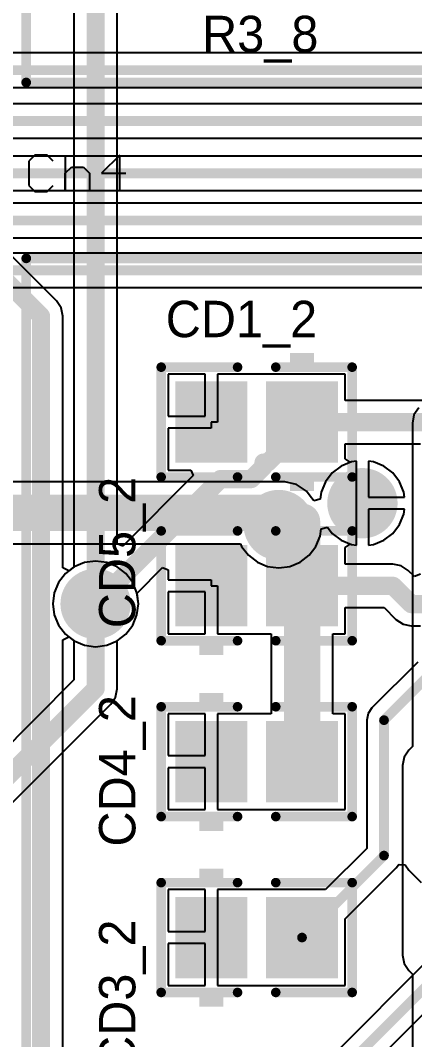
# Model space of a CAD drawing. Header units: millimetres. Extents: x 0.67 to 7.75, y 0.64 to 6.06.
# Drawn here: x 3.023 to 3.348, y 1.931 to 2.771 of the extents above; entities that cross this region are included whole.
import ezdxf

# ---------------------------------------------------------------- set-up
doc = ezdxf.new("R2010")
doc.units = ezdxf.units.MM
doc.header["$MEASUREMENT"] = 0
for name, color, linetype in [('BottomLayer', 5, 'Continuous'), ('BottomSolder', 6, 'Continuous'), ('MultiLayer', 9, 'Continuous'), ('TopLayer', 1, 'Continuous'), ('TopOverlay', 2, 'Continuous'), ('TopPaste', 8, 'Continuous'), ('TopSolder', 216, 'Continuous'), ('ViaHoleLayer', 16, 'Continuous')]:
    doc.layers.add(name, color=color, linetype=linetype)

# ---------------------------------------------------------------- blocks, each defined once
blk = doc.blocks.new('CC2012_0805_82')
at = {"layer": 'TopLayer'}
for points in [[(-0.06299, -0.02953), (-0.01181, -0.02953), (-0.06299, 0.02953), (-0.01181, 0.02953)], [(0.01181, -0.02953), (0.06299, -0.02953), (0.01181, 0.02953), (0.06299, 0.02953)]]:
    blk.add_solid(points, dxfattribs=at)
at = {"layer": 'TopOverlay', "const_width": 0.00787}
for points in [[(-0.07874, -0.04528), (-0.07874, 0.04528)], [(-0.07874, 0.04528), (-0.01575, 0.04528)], [(0.01575, 0.04528), (0.07874, 0.04528)], [(0.07874, -0.04528), (0.07874, 0.04528)], [(-0.07874, -0.04528), (-0.01575, -0.04528)], [(0.01575, -0.04528), (0.07874, -0.04528)]]:
    blk.add_lwpolyline(points, dxfattribs=at)
at = {"layer": 'TopOverlay', "const_width": 0.00394}
for points in [[(-0.08071, 0.04528, 1), (-0.07677, 0.04528, 1)], [(-0.08071, 0.04528, 1), (-0.07677, 0.04528, 1)], [(-0.01772, 0.04528, 1), (-0.01378, 0.04528, 1)], [(0.01378, 0.04528, 1), (0.01772, 0.04528, 1)], [(0.07677, 0.04528, 1), (0.08071, 0.04528, 1)], [(0.07677, 0.04528, 1), (0.08071, 0.04528, 1)], [(-0.08071, -0.04528, 1), (-0.07677, -0.04528, 1)], [(-0.08071, -0.04528, 1), (-0.07677, -0.04528, 1)], [(-0.01772, -0.04528, 1), (-0.01378, -0.04528, 1)], [(0.01378, -0.04528, 1), (0.01772, -0.04528, 1)], [(0.07677, -0.04528, 1), (0.08071, -0.04528, 1)], [(0.07677, -0.04528, 1), (0.08071, -0.04528, 1)]]:
    blk.add_lwpolyline(points, format="xyb", close=True, dxfattribs=at)
at = {"layer": 'TopOverlay'}
for points in [[(-0.04726, 0.04882), (-0.02757, 0.04882), (-0.04726, 0.05669), (-0.02757, 0.05669)], [(-0.04724, -0.05707), (-0.02756, -0.05707), (-0.04724, -0.0492), (-0.02756, -0.0492)]]:
    blk.add_solid(points, dxfattribs=at)
at = {"layer": 'TopPaste'}
for points in [[(-0.06299, -0.02953), (-0.01181, -0.02953), (-0.06299, 0.02953), (-0.01181, 0.02953)], [(0.01181, -0.02953), (0.06299, -0.02953), (0.01181, 0.02953), (0.06299, 0.02953)]]:
    blk.add_solid(points, dxfattribs=at)
at = {"layer": 'TopSolder'}
for points in [[(-0.06699, -0.03353), (-0.00781, -0.03353), (-0.06699, 0.03353), (-0.00781, 0.03353)], [(0.00781, -0.03353), (0.06699, -0.03353), (0.00781, 0.03353), (0.06699, 0.03353)]]:
    blk.add_solid(points, dxfattribs=at)
blk = doc.blocks.new('CC2012_0805_83')
at = {"layer": 'TopLayer'}
for points in [[(-0.06299, -0.02953), (-0.01181, -0.02953), (-0.06299, 0.02953), (-0.01181, 0.02953)], [(0.01181, -0.02953), (0.06299, -0.02953), (0.01181, 0.02953), (0.06299, 0.02953)]]:
    blk.add_solid(points, dxfattribs=at)
at = {"layer": 'TopOverlay', "const_width": 0.00787}
for points in [[(-0.07874, -0.04528), (-0.07874, 0.04528)], [(-0.07874, 0.04528), (-0.01575, 0.04528)], [(0.01575, 0.04528), (0.07874, 0.04528)], [(0.07874, -0.04528), (0.07874, 0.04528)], [(-0.07874, -0.04528), (-0.01575, -0.04528)], [(0.01575, -0.04528), (0.07874, -0.04528)]]:
    blk.add_lwpolyline(points, dxfattribs=at)
at = {"layer": 'TopOverlay', "const_width": 0.00394}
for points in [[(-0.08071, 0.04528, 1), (-0.07677, 0.04528, 1)], [(-0.08071, 0.04528, 1), (-0.07677, 0.04528, 1)], [(-0.01772, 0.04528, 1), (-0.01378, 0.04528, 1)], [(0.01378, 0.04528, 1), (0.01772, 0.04528, 1)], [(0.07677, 0.04528, 1), (0.08071, 0.04528, 1)], [(0.07677, 0.04528, 1), (0.08071, 0.04528, 1)], [(-0.08071, -0.04528, 1), (-0.07677, -0.04528, 1)], [(-0.08071, -0.04528, 1), (-0.07677, -0.04528, 1)], [(-0.01772, -0.04528, 1), (-0.01378, -0.04528, 1)], [(0.01378, -0.04528, 1), (0.01772, -0.04528, 1)], [(0.07677, -0.04528, 1), (0.08071, -0.04528, 1)], [(0.07677, -0.04528, 1), (0.08071, -0.04528, 1)]]:
    blk.add_lwpolyline(points, format="xyb", close=True, dxfattribs=at)
at = {"layer": 'TopOverlay'}
for points in [[(-0.04724, 0.04882), (-0.02756, 0.04882), (-0.04724, 0.05669), (-0.02756, 0.05669)], [(-0.04725, -0.05709), (-0.02756, -0.05709), (-0.04725, -0.04921), (-0.02756, -0.04921)]]:
    blk.add_solid(points, dxfattribs=at)
at = {"layer": 'TopPaste'}
for points in [[(-0.06299, -0.02953), (-0.01181, -0.02953), (-0.06299, 0.02953), (-0.01181, 0.02953)], [(0.01181, -0.02953), (0.06299, -0.02953), (0.01181, 0.02953), (0.06299, 0.02953)]]:
    blk.add_solid(points, dxfattribs=at)
at = {"layer": 'TopSolder'}
for points in [[(-0.06699, -0.03353), (-0.00781, -0.03353), (-0.06699, 0.03353), (-0.00781, 0.03353)], [(0.00781, -0.03353), (0.06699, -0.03353), (0.00781, 0.03353), (0.06699, 0.03353)]]:
    blk.add_solid(points, dxfattribs=at)
blk = doc.blocks.new('CC2012_0805_84')
at = {"layer": 'TopLayer'}
for points in [[(-0.06299, -0.02953), (-0.01181, -0.02953), (-0.06299, 0.02953), (-0.01181, 0.02953)], [(0.01181, -0.02953), (0.06299, -0.02953), (0.01181, 0.02953), (0.06299, 0.02953)]]:
    blk.add_solid(points, dxfattribs=at)
at = {"layer": 'TopOverlay', "const_width": 0.00787}
for points in [[(-0.07874, -0.04528), (-0.07874, 0.04528)], [(-0.07874, 0.04528), (-0.01575, 0.04528)], [(0.01575, 0.04528), (0.07874, 0.04528)], [(0.07874, -0.04528), (0.07874, 0.04528)], [(-0.07874, -0.04528), (-0.01575, -0.04528)], [(0.01575, -0.04528), (0.07874, -0.04528)]]:
    blk.add_lwpolyline(points, dxfattribs=at)
at = {"layer": 'TopOverlay', "const_width": 0.00394}
for points in [[(-0.08071, 0.04528, 1), (-0.07677, 0.04528, 1)], [(-0.08071, 0.04528, 1), (-0.07677, 0.04528, 1)], [(-0.01772, 0.04528, 1), (-0.01378, 0.04528, 1)], [(0.01378, 0.04528, 1), (0.01772, 0.04528, 1)], [(0.07677, 0.04528, 1), (0.08071, 0.04528, 1)], [(0.07677, 0.04528, 1), (0.08071, 0.04528, 1)], [(-0.08071, -0.04528, 1), (-0.07677, -0.04528, 1)], [(-0.08071, -0.04528, 1), (-0.07677, -0.04528, 1)], [(-0.01772, -0.04528, 1), (-0.01378, -0.04528, 1)], [(0.01378, -0.04528, 1), (0.01772, -0.04528, 1)], [(0.07677, -0.04528, 1), (0.08071, -0.04528, 1)], [(0.07677, -0.04528, 1), (0.08071, -0.04528, 1)]]:
    blk.add_lwpolyline(points, format="xyb", close=True, dxfattribs=at)
at = {"layer": 'TopOverlay'}
for points in [[(-0.04724, 0.04882), (-0.02756, 0.04882), (-0.04724, 0.05669), (-0.02756, 0.05669)], [(-0.04724, -0.05709), (-0.02756, -0.05709), (-0.04724, -0.04921), (-0.02756, -0.04921)]]:
    blk.add_solid(points, dxfattribs=at)
at = {"layer": 'TopPaste'}
for points in [[(-0.06299, -0.02953), (-0.01181, -0.02953), (-0.06299, 0.02953), (-0.01181, 0.02953)], [(0.01181, -0.02953), (0.06299, -0.02953), (0.01181, 0.02953), (0.06299, 0.02953)]]:
    blk.add_solid(points, dxfattribs=at)
at = {"layer": 'TopSolder'}
for points in [[(-0.06699, -0.03353), (-0.00781, -0.03353), (-0.06699, 0.03353), (-0.00781, 0.03353)], [(0.00781, -0.03353), (0.06699, -0.03353), (0.00781, 0.03353), (0.06699, 0.03353)]]:
    blk.add_solid(points, dxfattribs=at)
blk = doc.blocks.new('CC2012_0805_86')
at = {"layer": 'TopLayer'}
for points in [[(-0.06299, -0.02953), (-0.01181, -0.02953), (-0.06299, 0.02953), (-0.01181, 0.02953)], [(0.01181, -0.02953), (0.06299, -0.02953), (0.01181, 0.02953), (0.06299, 0.02953)]]:
    blk.add_solid(points, dxfattribs=at)
at = {"layer": 'TopOverlay', "const_width": 0.00787}
for points in [[(-0.07874, 0.04528), (-0.07874, -0.04528)], [(-0.01575, 0.04528), (-0.07874, 0.04528)], [(0.07874, 0.04528), (0.01575, 0.04528)], [(0.07874, 0.04528), (0.07874, -0.04528)], [(-0.01575, -0.04528), (-0.07874, -0.04528)], [(0.07874, -0.04528), (0.01575, -0.04528)]]:
    blk.add_lwpolyline(points, dxfattribs=at)
at = {"layer": 'TopOverlay', "const_width": 0.00394}
for points in [[(-0.08071, 0.04528, 1), (-0.07677, 0.04528, 1)], [(-0.08071, 0.04528, 1), (-0.07677, 0.04528, 1)], [(-0.01772, 0.04528, 1), (-0.01378, 0.04528, 1)], [(0.01378, 0.04528, 1), (0.01772, 0.04528, 1)], [(0.07677, 0.04528, 1), (0.08071, 0.04528, 1)], [(0.07677, 0.04528, 1), (0.08071, 0.04528, 1)], [(-0.08071, -0.04528, 1), (-0.07677, -0.04528, 1)], [(-0.08071, -0.04528, 1), (-0.07677, -0.04528, 1)], [(-0.01772, -0.04528, 1), (-0.01378, -0.04528, 1)], [(0.01378, -0.04528, 1), (0.01772, -0.04528, 1)], [(0.07677, -0.04528, 1), (0.08071, -0.04528, 1)], [(0.07677, -0.04528, 1), (0.08071, -0.04528, 1)]]:
    blk.add_lwpolyline(points, format="xyb", close=True, dxfattribs=at)
at = {"layer": 'TopOverlay'}
for points in [[(-0.04726, 0.04882), (-0.02757, 0.04882), (-0.04726, 0.05669), (-0.02757, 0.05669)], [(-0.04725, -0.05707), (-0.02756, -0.05707), (-0.04725, -0.0492), (-0.02756, -0.0492)]]:
    blk.add_solid(points, dxfattribs=at)
at = {"layer": 'TopPaste'}
for points in [[(-0.06299, -0.02953), (-0.01181, -0.02953), (-0.06299, 0.02953), (-0.01181, 0.02953)], [(0.01181, -0.02953), (0.06299, -0.02953), (0.01181, 0.02953), (0.06299, 0.02953)]]:
    blk.add_solid(points, dxfattribs=at)
at = {"layer": 'TopSolder'}
for points in [[(-0.06699, -0.03353), (-0.00781, -0.03353), (-0.06699, 0.03353), (-0.00781, 0.03353)], [(0.00781, -0.03353), (0.06699, -0.03353), (0.00781, 0.03353), (0.06699, 0.03353)]]:
    blk.add_solid(points, dxfattribs=at)

msp = doc.modelspace()

# ---------------------------------------------------------------- linework, layer by layer
at = {"layer": 'BottomLayer'}
for p, q in [((3.89921, 2.74427), (2.33197, 2.74427)), ((2.33197, 2.71573), (3.78486, 2.71573)), ((3.78209, 2.70241), (2.32925, 2.70241)), ((2.2782, 2.67386), (3.70143, 2.67386)), ((3.63939, 2.65927), (2.27266, 2.65927)), ((2.22073, 2.63073), (3.62513, 2.63073)), ((3.62403, 2.62036), (2.21921, 2.62036)), ((2.16742, 2.59182), (3.52516, 2.59182)), ((3.52303, 2.57927), (2.16568, 2.57927)), ((2.10656, 2.55073), (3.42093, 2.55073)), ((3.34752, 2.44583), (3.34616, 2.439)), ((3.35138, 2.45162), (3.34752, 2.44583)), ((3.34616, 2.439), (3.34616, 2.17229)), ((3.28735, 2.40357), (3.28004, 2.39796)), ((3.29586, 2.4071), (3.28735, 2.40357)), ((3.3, 2.40764), (3.29586, 2.4071)), ((3.3, 2.373), (3.3, 2.40764)), ((3.31414, 2.4071), (3.31, 2.40764)), ((3.31, 2.40764), (3.31, 2.378)), ((3.32265, 2.40357), (3.31414, 2.4071)), ((3.32996, 2.39796), (3.32265, 2.40357)), ((3.28004, 2.39796), (3.27443, 2.39065)), ((3.33557, 2.39065), (3.32996, 2.39796)), ((3.241, 2.39049), (2.10927, 2.39049)), ((3.25075, 2.38855), (3.241, 2.39049)), ((3.25902, 2.38302), (3.25075, 2.38855)), ((3.27443, 2.39065), (3.2709, 2.38214)), ((3.3391, 2.38214), (3.33557, 2.39065)), ((3.26179, 2.37888), (3.25902, 2.38302)), ((3.2649, 2.37484), (3.26179, 2.37888)), ((3.2709, 2.38214), (3.27012, 2.37624)), ((3.33964, 2.378), (3.3391, 2.38214)), ((3.27012, 2.37624), (3.2649, 2.37484)), ((3.3, 2.33836), (3.3, 2.373)), ((3.31, 2.378), (3.33964, 2.378)), ((3.33964, 2.368), (3.31, 2.368)), ((3.31, 2.368), (3.31, 2.33836)), ((3.33557, 2.35535), (3.3391, 2.36386)), ((3.3391, 2.36386), (3.33964, 2.368)), ((3.27088, 2.35176), (3.2761, 2.35316)), ((3.2761, 2.35316), (3.28004, 2.34804)), ((3.32996, 2.34804), (3.33557, 2.35535)), ((3.26657, 2.33735), (3.2701, 2.34586)), ((3.2701, 2.34586), (3.27088, 2.35176)), ((3.28004, 2.34804), (3.28735, 2.34243)), ((3.32265, 2.34243), (3.32996, 2.34804)), ((2.10927, 2.33951), (3.20453, 2.33951)), ((3.20453, 2.33951), (3.20543, 2.33735)), ((3.20543, 2.33735), (3.21104, 2.33004)), ((3.26096, 2.33004), (3.26657, 2.33735)), ((3.28735, 2.34243), (3.29586, 2.3389)), ((3.29586, 2.3389), (3.3, 2.33836)), ((3.31, 2.33836), (3.31414, 2.3389)), ((3.31414, 2.3389), (3.32265, 2.34243)), ((3.21104, 2.33004), (3.21835, 2.32443)), ((3.25365, 2.32443), (3.26096, 2.33004)), ((3.06735, 2.32057), (3.06004, 2.31496)), ((3.07586, 2.3241), (3.06735, 2.32057)), ((3.085, 2.3253), (3.07586, 2.3241)), ((3.09414, 2.3241), (3.085, 2.3253)), ((3.10265, 2.32057), (3.09414, 2.3241)), ((3.10996, 2.31496), (3.10265, 2.32057)), ((3.21835, 2.32443), (3.22686, 2.3209)), ((3.22686, 2.3209), (3.236, 2.3197)), ((3.236, 2.3197), (3.24514, 2.3209)), ((3.24514, 2.3209), (3.25365, 2.32443)), ((3.06004, 2.31496), (3.05443, 2.30765)), ((3.11557, 2.30765), (3.10996, 2.31496)), ((3.05443, 2.30765), (3.0509, 2.29914)), ((3.1191, 2.29914), (3.11557, 2.30765)), ((3.0509, 2.29914), (3.0497, 2.29)), ((3.1203, 2.29), (3.1191, 2.29914)), ((3.0497, 2.29), (3.0509, 2.28086)), ((3.1191, 2.28086), (3.1203, 2.29)), ((3.0509, 2.28086), (3.05443, 2.27235)), ((3.11557, 2.27235), (3.1191, 2.28086)), ((3.05443, 2.27235), (3.06004, 2.26504)), ((3.10996, 2.26504), (3.11557, 2.27235)), ((3.06004, 2.26504), (3.06716, 2.25957)), ((3.10284, 2.25957), (3.10996, 2.26504)), ((3.06716, 2.25957), (3.06716, 2.22739)), ((3.10284, 2.22), (3.10284, 2.25957)), ((3.06716, 2.22739), (2.94248, 2.10271)), ((3.10148, 2.21317), (3.10284, 2.22)), ((3.09762, 2.20738), (3.10148, 2.21317)), ((2.96471, 2.07448), (3.09762, 2.20738)), ((3.09762, 2.20738), (3.09762, 2.20738)), ((3.34315, 2.16928), (3.33928, 2.16349)), ((3.34616, 2.17229), (3.34315, 2.16928)), ((3.33928, 2.16349), (3.33792, 2.15666)), ((3.33792, 2.15666), (3.33792, 2.00041)), ((3.33792, 2.00041), (3.33928, 1.99358)), ((3.33928, 1.99358), (3.34315, 1.98779)), ((3.34315, 1.98779), (3.34616, 1.98478)), ((3.34616, 1.98478), (3.34616, 1.8561))]:
    msp.add_line(p, q, dxfattribs=at)
for points, const_width in [([(2.3, 2.73), (3.92714, 2.73)], 0.008), ([(1.02186, 2.68814), (6.45186, 2.68814)], 0.008), ([(1.03954, 2.645), (3.63976, 2.645)], 0.008), ([(1.03109, 2.60609), (6.24391, 2.60609)], 0.008), ([(1.025, 2.565), (3.555, 2.565)], 0.008), ([(2.085, 2.365), (3.241, 2.365)], 0.03), ([(3.241, 2.357), (3.241, 2.365)], 0.03), ([(3.229, 2.363), (3.238, 2.354)], 0.03), ([(3.236, 2.355), (3.236, 2.356)], 0.03), ([(3.238, 2.354), (3.241, 2.357)], 0.03), ([(3.085, 2.22), (3.085, 2.29)], 0.015), ([(2.935, 2.07), (3.085, 2.22)], 0.015)]:
    msp.add_lwpolyline(points, dxfattribs=dict(at, const_width=const_width))
for points, const_width in [([(3.2925, 2.373, 1), (3.3175, 2.373, 1)], 0.025), ([(3.2235, 2.355, 1), (3.2485, 2.355, 1)], 0.025), ([(3.2335, 2.365, 1), (3.2485, 2.365, 1)], 0.015), ([(3.2335, 2.365, 1), (3.2485, 2.365, 1)], 0.015), ([(3.2215, 2.363, 1), (3.2365, 2.363, 1)], 0.015), ([(3.2285, 2.356, 1), (3.2435, 2.356, 1)], 0.015), ([(3.2285, 2.355, 1), (3.2435, 2.355, 1)], 0.015), ([(3.2335, 2.357, 1), (3.2485, 2.357, 1)], 0.015), ([(3.2335, 2.357, 1), (3.2485, 2.357, 1)], 0.015), ([(3.2305, 2.354, 1), (3.2455, 2.354, 1)], 0.015), ([(3.2305, 2.354, 1), (3.2455, 2.354, 1)], 0.015), ([(3.0725, 2.29, 1), (3.0975, 2.29, 1)], 0.025), ([(3.08125, 2.29, 1), (3.08875, 2.29, 1)], 0.0075), ([(3.08125, 2.22, 1), (3.08875, 2.22, 1)], 0.0075), ([(3.08125, 2.22, 1), (3.08875, 2.22, 1)], 0.0075)]:
    msp.add_lwpolyline(points, format="xyb", close=True, dxfattribs=dict(at, const_width=const_width))
at = {"layer": 'BottomSolder', "const_width": 0.029}
for points in [[(3.2905, 2.373, 1), (3.3195, 2.373, 1)], [(3.2215, 2.355, 1), (3.2505, 2.355, 1)], [(3.0705, 2.29, 1), (3.0995, 2.29, 1)]]:
    msp.add_lwpolyline(points, format="xyb", close=True, dxfattribs=at)
at = {"layer": 'MultiLayer', "const_width": 0.025}
for points in [[(3.2925, 2.373, 1), (3.3175, 2.373, 1)], [(3.2235, 2.355, 1), (3.2485, 2.355, 1)], [(3.0725, 2.29, 1), (3.0975, 2.29, 1)]]:
    msp.add_lwpolyline(points, format="xyb", close=True, dxfattribs=at)
at = {"layer": 'TopLayer'}
for p, q in [((3.06716, 3.82457), (3.06716, 2.32043)), ((3.10284, 2.33961), (3.10284, 2.92542)), ((3.05262, 2.53984), (2.79384, 2.79862)), ((3.05648, 2.53405), (3.05262, 2.53984)), ((3.05262, 2.53984), (3.05262, 2.53984)), ((3.05784, 2.52723), (3.05648, 2.53405)), ((3.05784, 2.31958), (3.05784, 2.52723)), ((3.05784, 2.52723), (3.05784, 2.52723)), ((3.17539, 2.47941), (3.1448, 2.47941)), ((3.1448, 2.47941), (3.1448, 2.44489)), ((3.17539, 2.44489), (3.17539, 2.47941)), ((3.21598, 2.47941), (3.18539, 2.47941)), ((3.18539, 2.47941), (3.18539, 2.43989)), ((3.21961, 2.47941), (3.21598, 2.47941)), ((3.21598, 2.47941), (3.21598, 2.47941)), ((3.22098, 2.47941), (3.21961, 2.47941)), ((3.21961, 2.47941), (3.21961, 2.47941)), ((3.29079, 2.47941), (3.22098, 2.47941)), ((3.29079, 2.45773), (3.29079, 2.47941)), ((3.36857, 2.45773), (3.29079, 2.45773)), ((3.1448, 2.44489), (3.17539, 2.44489)), ((3.18539, 2.43989), (3.18039, 2.43989)), ((3.18039, 2.43989), (3.18039, 2.43489)), ((3.18039, 2.43489), (3.1448, 2.43489)), ((3.1448, 2.43489), (3.1448, 2.40036)), ((3.29079, 2.4095), (3.29079, 2.42204)), ((3.29079, 2.42204), (3.3528, 2.42204)), ((3.29494, 2.40672), (3.29079, 2.4095)), ((3.29586, 2.4071), (3.29494, 2.40672)), ((3.3, 2.40764), (3.29586, 2.4071)), ((3.3, 2.373), (3.3, 2.40764)), ((3.31414, 2.4071), (3.31, 2.40764)), ((3.31, 2.40764), (3.31, 2.378)), ((3.32265, 2.40357), (3.31414, 2.4071)), ((3.32996, 2.39796), (3.32265, 2.40357)), ((3.16551, 2.39574), (3.10746, 2.3377)), ((3.1448, 2.40036), (3.16359, 2.40036)), ((3.16359, 2.40036), (3.16551, 2.39574)), ((3.33557, 2.39065), (3.32996, 2.39796)), ((3.3391, 2.38214), (3.33557, 2.39065)), ((3.33964, 2.378), (3.3391, 2.38214)), ((3.3, 2.33836), (3.3, 2.373)), ((3.31, 2.378), (3.33964, 2.378)), ((3.33964, 2.368), (3.31, 2.368)), ((3.31, 2.368), (3.31, 2.33836)), ((3.33557, 2.35535), (3.3391, 2.36386)), ((3.3391, 2.36386), (3.33964, 2.368)), ((3.32996, 2.34804), (3.33557, 2.35535)), ((3.32265, 2.34243), (3.32996, 2.34804)), ((3.10746, 2.3377), (3.10284, 2.33961)), ((3.29079, 2.3365), (3.29494, 2.33928)), ((3.29079, 2.32273), (3.29079, 2.3365)), ((3.29494, 2.33928), (3.29586, 2.3389)), ((3.29586, 2.3389), (3.3, 2.33836)), ((3.31, 2.33836), (3.31414, 2.3389)), ((3.31414, 2.3389), (3.32265, 2.34243)), ((3.06284, 2.31711), (3.05784, 2.31958)), ((3.06716, 2.32043), (3.06284, 2.31711)), ((3.11913, 2.2989), (3.14018, 2.31995)), ((3.14018, 2.31995), (3.1448, 2.31804)), ((3.3302, 2.32273), (3.29079, 2.32273)), ((3.33703, 2.32137), (3.3302, 2.32273)), ((3.34282, 2.3175), (3.33703, 2.32137)), ((3.1448, 2.31804), (3.1448, 2.30989)), ((3.3478, 2.31253), (3.34282, 2.3175)), ((3.3528, 2.3146), (3.3478, 2.31253)), ((3.1448, 2.30989), (3.18039, 2.30989)), ((3.18039, 2.30989), (3.18039, 2.30489)), ((3.18039, 2.30489), (3.18539, 2.30489)), ((3.18539, 2.30489), (3.18539, 2.26536)), ((3.1203, 2.29), (3.11913, 2.2989)), ((3.17539, 2.29989), (3.1448, 2.29989)), ((3.1448, 2.29989), (3.1448, 2.26536)), ((3.17539, 2.26536), (3.17539, 2.29989)), ((3.1191, 2.28086), (3.1203, 2.29)), ((3.29079, 2.26536), (3.29079, 2.28704)), ((3.29079, 2.28704), (3.32281, 2.28704)), ((3.32281, 2.28704), (3.33268, 2.27718)), ((3.11557, 2.27235), (3.1191, 2.28086)), ((3.10996, 2.26504), (3.11557, 2.27235)), ((3.33268, 2.27718), (3.33847, 2.27331)), ((3.33847, 2.27331), (3.3453, 2.27195)), ((3.3453, 2.27195), (3.3453, 2.27195)), ((3.3453, 2.27195), (3.3528, 2.27195)), ((3.05784, 2.26042), (3.06284, 2.26289)), ((3.06284, 2.26289), (3.06735, 2.25943)), ((3.10265, 2.25943), (3.10996, 2.26504)), ((3.1448, 2.26536), (3.17539, 2.26536)), ((3.18539, 2.26536), (3.21598, 2.26536)), ((3.21598, 2.26536), (3.21598, 2.26536)), ((3.21598, 2.26536), (3.21961, 2.26536)), ((3.21961, 2.26536), (3.21961, 2.26536)), ((3.21961, 2.26536), (3.22098, 2.26536)), ((3.22098, 2.26536), (3.22971, 2.26536)), ((3.22971, 2.26536), (3.22971, 2.19941)), ((3.28069, 2.19941), (3.28069, 2.26536)), ((3.28069, 2.26536), (3.29079, 2.26536)), ((3.05784, 1.32756), (3.05784, 2.26042)), ((3.06735, 2.25943), (3.07586, 2.2559)), ((3.07586, 2.2559), (3.085, 2.2547)), ((3.085, 2.2547), (3.09414, 2.2559)), ((3.09414, 2.2559), (3.10265, 2.25943)), ((3.35056, 2.24207), (3.3127, 2.20421)), ((3.3127, 2.20421), (3.30961, 2.19958)), ((3.17539, 2.19941), (3.1448, 2.19941)), ((3.1448, 2.19941), (3.1448, 2.16489)), ((3.17539, 2.16489), (3.17539, 2.19941)), ((3.21461, 2.19941), (3.18539, 2.19941)), ((3.18539, 2.19941), (3.18539, 2.15989)), ((3.21598, 2.19941), (3.21461, 2.19941)), ((3.21961, 2.19941), (3.21598, 2.19941)), ((3.22098, 2.19941), (3.21961, 2.19941)), ((3.22971, 2.19941), (3.22098, 2.19941)), ((3.29079, 2.19941), (3.28069, 2.19941)), ((3.29079, 2.12036), (3.29079, 2.19941)), ((3.30961, 2.19958), (3.30852, 2.19411)), ((3.30852, 2.19411), (3.30852, 2.19411)), ((3.30852, 2.19411), (3.30852, 2.0884)), ((3.1448, 2.16489), (3.17539, 2.16489)), ((3.18539, 2.15989), (3.18539, 2.12036)), ((3.17539, 2.15489), (3.1448, 2.15489)), ((3.1448, 2.15489), (3.1448, 2.12036)), ((3.17539, 2.12036), (3.17539, 2.15489)), ((3.1448, 2.12036), (3.17539, 2.12036)), ((3.18539, 2.12036), (3.21461, 2.12036)), ((3.21461, 2.12036), (3.21598, 2.12036)), ((3.21598, 2.12036), (3.21961, 2.12036)), ((3.21961, 2.12036), (3.22098, 2.12036)), ((3.22098, 2.12036), (3.29079, 2.12036)), ((3.30852, 2.0884), (3.27454, 2.05441)), ((3.29079, 2.03029), (3.33289, 2.07239)), ((3.33289, 2.07239), (3.33461, 2.07496)), ((3.33289, 2.07239), (3.33289, 2.07239)), ((3.33461, 2.07496), (3.33538, 2.07518)), ((3.33538, 2.07518), (3.34026, 2.07483)), ((3.34026, 2.07483), (3.34315, 2.07049)), ((3.34315, 2.07049), (3.3534, 2.06024)), ((3.17539, 2.05441), (3.1448, 2.05441)), ((3.1448, 2.05441), (3.1448, 2.01989)), ((3.17539, 2.01989), (3.17539, 2.05441)), ((3.21461, 2.05441), (3.18539, 2.05441)), ((3.18539, 2.05441), (3.18539, 2.01489)), ((3.21598, 2.05441), (3.21461, 2.05441)), ((3.21961, 2.05441), (3.21598, 2.05441)), ((3.22098, 2.05441), (3.21961, 2.05441)), ((3.27454, 2.05441), (3.22098, 2.05441)), ((3.29079, 1.97536), (3.29079, 2.03029)), ((3.1448, 2.01989), (3.17539, 2.01989)), ((3.17539, 2.00989), (3.1448, 2.00989)), ((3.1448, 2.00989), (3.1448, 1.97536)), ((3.17539, 1.97536), (3.17539, 2.00989)), ((3.18539, 2.01489), (3.18539, 1.97536)), ((3.36663, 2.00391), (3.26388, 1.90116)), ((3.28825, 1.88515), (3.38682, 1.98372)), ((3.1448, 1.97536), (3.17539, 1.97536)), ((3.18539, 1.97536), (3.21461, 1.97536)), ((3.21461, 1.97536), (3.21598, 1.97536)), ((3.21598, 1.97536), (3.21961, 1.97536)), ((3.21961, 1.97536), (3.22098, 1.97536)), ((3.22098, 1.97536), (3.29079, 1.97536))]:
    msp.add_line(p, q, dxfattribs=at)
for points, const_width in [([(3.085, 2.29), (3.085, 3.845)], 0.015), ([(2.7578, 2.80943), (3.04, 2.52723)], 0.015), ([(3.04, 1.3), (3.04, 2.52723)], 0.015), ([(3.22687, 2.4065), (3.25869, 2.43831)], 0.015), ([(3.2552, 2.43989), (3.36857, 2.43989)], 0.015), ([(3.2552, 2.43482), (3.2552, 2.43989)], 0.015), ([(3.23187, 2.4115), (3.2552, 2.43482)], 0.015), ([(3.22348, 2.4065), (3.22687, 2.4065)], 0.015), ([(3.22348, 2.40311), (3.22348, 2.4065)], 0.015), ([(3.21323, 2.39286), (3.22348, 2.40311)], 0.015), ([(3.085, 2.29), (3.18786, 2.39286)], 0.015), ([(3.18786, 2.39286), (3.21323, 2.39286)], 0.015), ([(3.2552, 2.3102), (3.2552, 2.3578)], 0.03), ([(3.2552, 2.15989), (3.2552, 2.30489)], 0.03), ([(3.2552, 2.30489), (3.3302, 2.30489)], 0.015), ([(3.3302, 2.30489), (3.3453, 2.2898)], 0.015), ([(3.3453, 2.2898), (3.3907, 2.2898)], 0.015), ([(3.3228, 2.19411), (3.3918, 2.26311)], 0.008), ([(3.3228, 2.08248), (3.3228, 2.19411)], 0.008), ([(3.2552, 2.01489), (3.3228, 2.08248)], 0.008), ([(3.27398, 1.89107), (3.4028, 2.01989)], 0.008)]:
    msp.add_lwpolyline(points, dxfattribs=dict(at, const_width=const_width))
for points, const_width in [([(3.03625, 2.52723, 1), (3.04375, 2.52723, 1)], 0.0075), ([(3.03625, 2.52723, 1), (3.04375, 2.52723, 1)], 0.0075), ([(3.25145, 2.43989, 1), (3.25895, 2.43989, 1)], 0.0075), ([(3.25145, 2.43989, 1), (3.25895, 2.43989, 1)], 0.0075), ([(3.25494, 2.43831, 1), (3.26244, 2.43831, 1)], 0.0075), ([(3.25145, 2.43482, 1), (3.25895, 2.43482, 1)], 0.0075), ([(3.25145, 2.43482, 1), (3.25895, 2.43482, 1)], 0.0075), ([(3.21973, 2.4065, 1), (3.22723, 2.4065, 1)], 0.0075), ([(3.21973, 2.4065, 1), (3.22723, 2.4065, 1)], 0.0075), ([(3.22312, 2.4065, 1), (3.23062, 2.4065, 1)], 0.0075), ([(3.22312, 2.4065, 1), (3.23062, 2.4065, 1)], 0.0075), ([(3.22812, 2.4115, 1), (3.23562, 2.4115, 1)], 0.0075), ([(3.21973, 2.40311, 1), (3.22723, 2.40311, 1)], 0.0075), ([(3.21973, 2.40311, 1), (3.22723, 2.40311, 1)], 0.0075), ([(3.18411, 2.39286, 1), (3.19161, 2.39286, 1)], 0.0075), ([(3.18411, 2.39286, 1), (3.19161, 2.39286, 1)], 0.0075), ([(3.20948, 2.39286, 1), (3.21698, 2.39286, 1)], 0.0075), ([(3.20948, 2.39286, 1), (3.21698, 2.39286, 1)], 0.0075), ([(3.2925, 2.373, 1), (3.3175, 2.373, 1)], 0.025), ([(3.2235, 2.355, 1), (3.2485, 2.355, 1)], 0.025), ([(3.2477, 2.3578, 1), (3.2627, 2.3578, 1)], 0.015), ([(3.2477, 2.3102, 1), (3.2627, 2.3102, 1)], 0.015), ([(3.2477, 2.30489, 1), (3.2627, 2.30489, 1)], 0.015), ([(3.0725, 2.29, 1), (3.0975, 2.29, 1)], 0.025), ([(3.25145, 2.30489, 1), (3.25895, 2.30489, 1)], 0.0075), ([(3.32645, 2.30489, 1), (3.33395, 2.30489, 1)], 0.0075), ([(3.32645, 2.30489, 1), (3.33395, 2.30489, 1)], 0.0075), ([(3.08125, 2.29, 1), (3.08875, 2.29, 1)], 0.0075), ([(3.08125, 2.29, 1), (3.08875, 2.29, 1)], 0.0075), ([(3.34155, 2.2898, 1), (3.34905, 2.2898, 1)], 0.0075), ([(3.34155, 2.2898, 1), (3.34905, 2.2898, 1)], 0.0075), ([(3.3208, 2.19411, 1), (3.3248, 2.19411, 1)], 0.004), ([(3.3208, 2.19411, 1), (3.3248, 2.19411, 1)], 0.004), ([(3.2477, 2.15989, 1), (3.2627, 2.15989, 1)], 0.015), ([(3.3208, 2.08248, 1), (3.3248, 2.08248, 1)], 0.004), ([(3.3208, 2.08248, 1), (3.3248, 2.08248, 1)], 0.004), ([(3.2532, 2.01489, 1), (3.2572, 2.01489, 1)], 0.004)]:
    msp.add_lwpolyline(points, format="xyb", close=True, dxfattribs=dict(at, const_width=const_width))
at = {"layer": 'TopOverlay'}
for p, q in [((3.035, 2.65999), (3.03, 2.65499)), ((3.045, 2.65999), (3.035, 2.65999)), ((3.04999, 2.65499), (3.045, 2.65999)), ((3.05999, 2.65999), (3.05999, 2.63)), ((3.10498, 2.65999), (3.08998, 2.645)), ((3.10498, 2.63), (3.10498, 2.65999)), ((3.03, 2.65499), (3.03, 2.635)), ((3.05999, 2.645), (3.06499, 2.64999)), ((3.06499, 2.64999), (3.07499, 2.64999)), ((3.07499, 2.64999), (3.07998, 2.645)), ((3.05999, 2.63), (3.05999, 2.645)), ((3.07998, 2.645), (3.07998, 2.63)), ((3.08998, 2.645), (3.10997, 2.645)), ((3.03, 2.635), (3.035, 2.63)), ((3.045, 2.63), (3.04999, 2.635)), ((3.035, 2.63), (3.045, 2.63))]:
    msp.add_line(p, q, dxfattribs=at)
at = {"layer": 'TopOverlay', "const_width": 0.008}
for points in [[(3.0278, 2.71989), (3.0278, 4.12489)], [(3.0278, 2.71989), (3.9428, 2.71989)], [(3.0278, 2.57489), (4.0078, 2.57489)], [(3.0278, 1.16989), (3.0278, 2.57489)]]:
    msp.add_lwpolyline(points, dxfattribs=at)
at = {"layer": 'TopOverlay', "const_width": 0.004}
for points in [[(3.0258, 2.71989, 1), (3.0298, 2.71989, 1)], [(3.0258, 2.71989, 1), (3.0298, 2.71989, 1)], [(3.0258, 2.57489, 1), (3.0298, 2.57489, 1)], [(3.0258, 2.57489, 1), (3.0298, 2.57489, 1)]]:
    msp.add_lwpolyline(points, format="xyb", close=True, dxfattribs=at)
at = {"layer": 'TopSolder', "const_width": 0.029}
for points in [[(3.2905, 2.373, 1), (3.3195, 2.373, 1)], [(3.2215, 2.355, 1), (3.2505, 2.355, 1)], [(3.0705, 2.29, 1), (3.0995, 2.29, 1)]]:
    msp.add_lwpolyline(points, format="xyb", close=True, dxfattribs=at)
at = {"layer": 'ViaHoleLayer', "const_width": 0.014}
for points in [[(3.298, 2.373, 1), (3.312, 2.373, 1)], [(3.229, 2.355, 1), (3.243, 2.355, 1)], [(3.078, 2.29, 1), (3.092, 2.29, 1)]]:
    msp.add_lwpolyline(points, format="xyb", close=True, dxfattribs=at)

# ---------------------------------------------------------------- block references
for name, p, rotation in [('CC2012_0805_86', (3.2178, 2.43989), 180), ('CC2012_0805_82', (3.2178, 2.30489), 360), ('CC2012_0805_83', (3.2178, 2.15989), 360)]:
    msp.add_blockref(name, p, dxfattribs=dict(rotation=rotation))
msp.add_blockref('CC2012_0805_84', (3.2178, 2.01489))

# ---------------------------------------------------------------- texts
at = {"layer": 'TopOverlay'}
for s, p in [('R3_8', (3.1728, 2.74489)), ('CD1_2', (3.1428, 2.50989))]:
    msp.add_text(s, height=0.03, dxfattribs=at).set_placement(p)
for s, p in [('CD5_2', (3.1178, 2.26989)), ('CD4_2', (3.1178, 2.08989)), ('CD3_2', (3.1178, 1.90489))]:
    msp.add_text(s, height=0.03, rotation=90, dxfattribs=at).set_placement(p)

doc.saveas('drawing.dxf')
